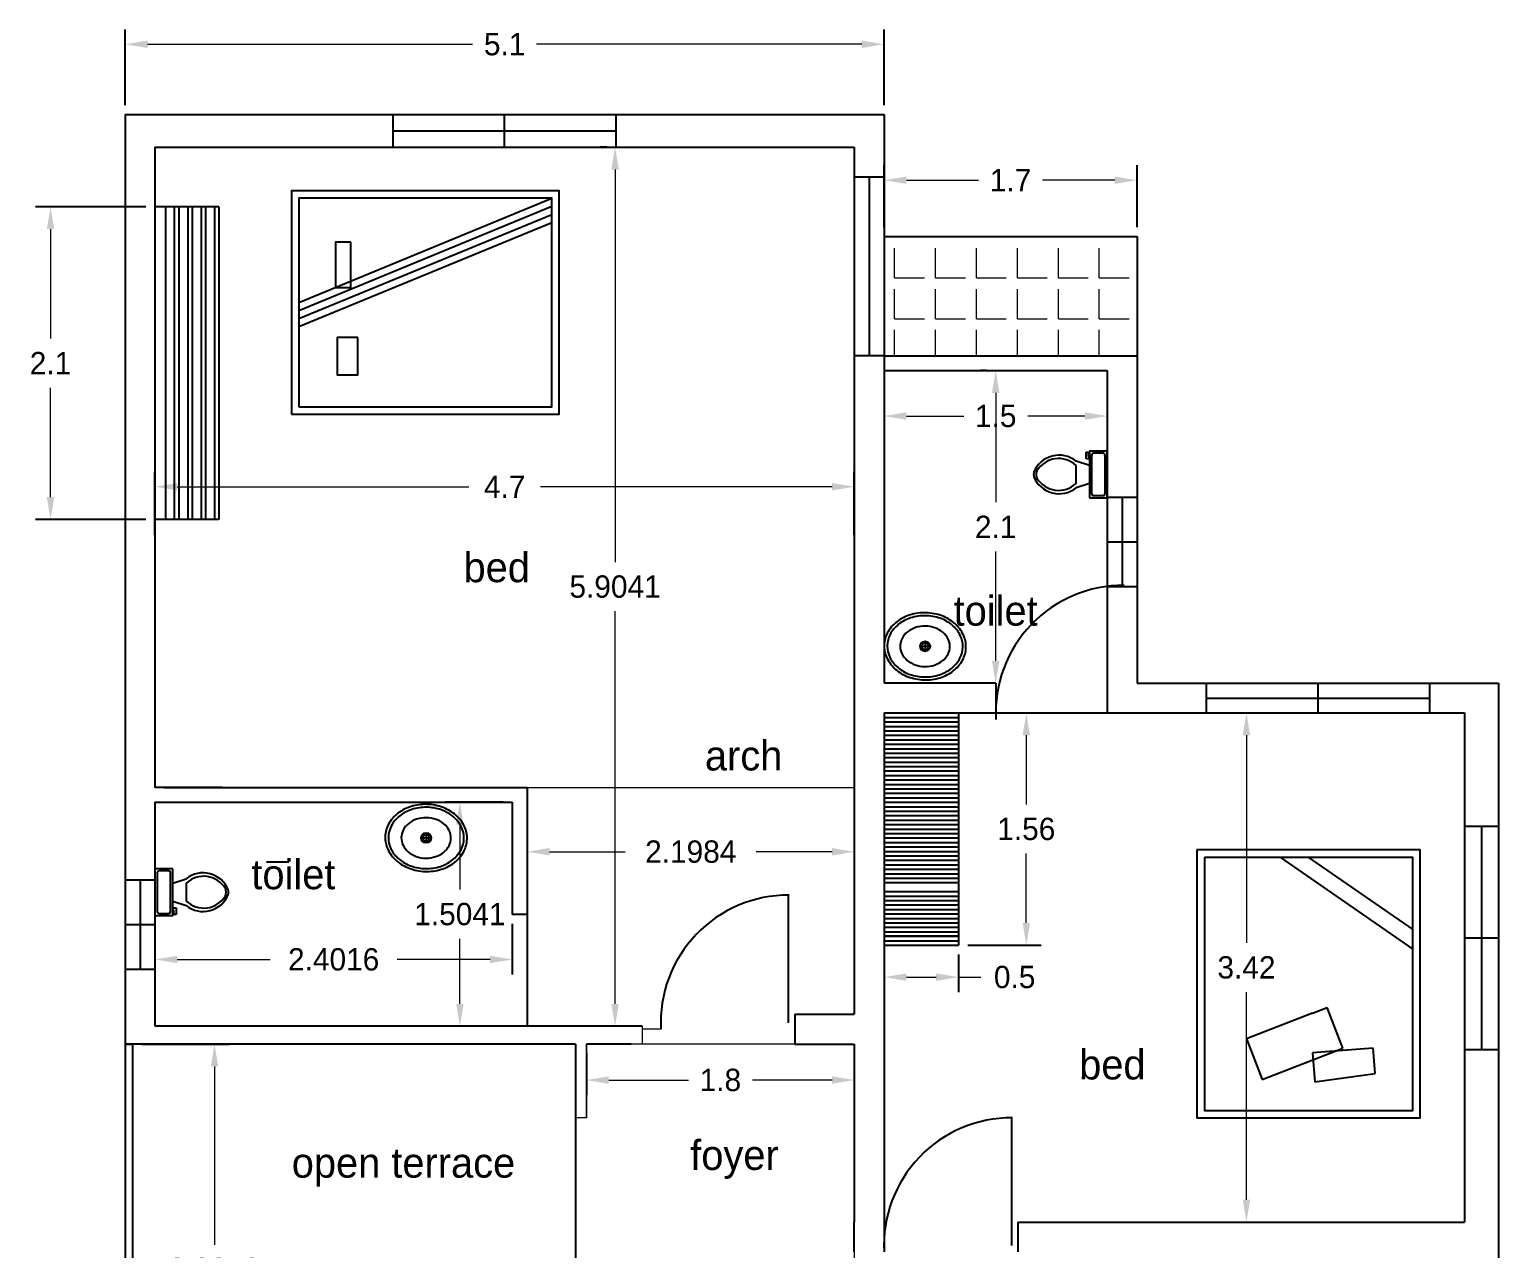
# Model space of a CAD drawing. Header units: inches. Extents: x -100 to 1476, y -184 to 112.
# Drawn here: x 32.69 to 42.56, y 36.38 to 44.57 of the extents above; entities that cross this region are included whole.
import ezdxf

# ---------------------------------------------------------------- set-up
doc = ezdxf.new("R2010")
doc.units = ezdxf.units.IN
doc.header["$MEASUREMENT"] = 0
doc.header["$PDMODE"] = 66
doc.dimstyles.get("Standard").update_dxf_attribs({"dimtxt": 0.15, "dimasz": 0.15, "dimexe": 0.1, "dimexo": 0.0625, "dimgap": 0.09, "dimtad": 0, "dimtih": 1, "dimtoh": 1, "dimdec": 4, "dimdsep": 46, "dimtxsty": 'Standard', "dimcen": 0.09, "dimadec": 0, "dimazin": 0, "dimtfac": 1, "dimtdec": 4, "dimtofl": 0, "dimtmove": 0, "dimatfit": 3, "dimfxl": 0, "dimtolj": 1, "dimtzin": 0, "dimlwd": 15, "dimarcsym": 0})

# ---------------------------------------------------------------- blocks, each defined once
blk = doc.blocks.new('*D16')
at = {"color": 0, "lineweight": -2, "transparency": 16777216}
for p, q in [((40.4416, 39.9774), (40.9644, 39.9774)), ((40.4416, 36.5574), (40.9644, 36.5574))]:
    blk.add_line(p, q, dxfattribs=at)
at = {"color": 0, "lineweight": 15, "transparency": 16777216}
for p, q in [((40.8644, 39.8274), (40.8644, 38.4324)), ((40.8644, 36.7074), (40.8644, 38.1024))]:
    blk.add_line(p, q, dxfattribs=at)
at = {"color": 0, "transparency": 16777216}
for points in [[(40.8394, 39.8274), (40.8894, 39.8274), (40.8644, 39.9774)], [(40.8394, 36.7074), (40.8894, 36.7074), (40.8644, 36.5574)]]:
    blk.add_solid(points, dxfattribs=at)
at = {"layer": 'Defpoints', "color": 0, "transparency": 16777216}
for p in [(40.3791, 39.9774), (40.3791, 36.5574), (40.8644, 36.5574)]:
    blk.add_point(p, dxfattribs=at)
at = {"color": 0, "transparency": 16777216, "insert": (40.8644, 38.2674), "char_height": 0.15, "attachment_point": 5}
blk.add_mtext('\\A1;3.42', dxfattribs=at)
blk = doc.blocks.new('*D18')
at = {"color": 0, "lineweight": -2, "transparency": 16777216}
for p, q in [((38.4291, 38.3549), (38.4291, 38.1026)), ((38.9291, 38.3549), (38.9291, 38.1026))]:
    blk.add_line(p, q, dxfattribs=at)
at = {"color": 0, "lineweight": 15, "transparency": 16777216}
for p, q in [((38.5791, 38.2026), (38.7791, 38.2026)), ((38.9291, 38.2026), (39.0791, 38.2026))]:
    blk.add_line(p, q, dxfattribs=at)
at = {"color": 0, "transparency": 16777216}
for points in [[(38.5791, 38.2276), (38.5791, 38.1776), (38.4291, 38.2026)], [(38.7791, 38.2276), (38.7791, 38.1776), (38.9291, 38.2026)]]:
    blk.add_solid(points, dxfattribs=at)
at = {"layer": 'Defpoints', "color": 0, "transparency": 16777216}
for p in [(38.4291, 38.4174), (38.9291, 38.4174), (38.9291, 38.2026)]:
    blk.add_point(p, dxfattribs=at)
at = {"color": 0, "transparency": 16777216, "insert": (39.3066, 38.2026), "char_height": 0.15, "attachment_point": 5}
blk.add_mtext('\\A1;0.5', dxfattribs=at)
blk = doc.blocks.new('*D19')
at = {"color": 0, "lineweight": -2, "transparency": 16777216}
for p, q in [((38.9916, 39.9774), (39.4847, 39.9774)), ((38.9916, 38.4174), (39.4847, 38.4174))]:
    blk.add_line(p, q, dxfattribs=at)
at = {"color": 0, "lineweight": 15, "transparency": 16777216}
for p, q in [((39.3847, 39.8274), (39.3847, 39.3624)), ((39.3847, 38.5674), (39.3847, 39.0324))]:
    blk.add_line(p, q, dxfattribs=at)
at = {"color": 0, "transparency": 16777216}
for points in [[(39.3597, 39.8274), (39.4097, 39.8274), (39.3847, 39.9774)], [(39.3597, 38.5674), (39.4097, 38.5674), (39.3847, 38.4174)]]:
    blk.add_solid(points, dxfattribs=at)
at = {"layer": 'Defpoints', "color": 0, "transparency": 16777216}
for p in [(38.9291, 39.9774), (38.9291, 38.4174), (39.3847, 38.4174)]:
    blk.add_point(p, dxfattribs=at)
at = {"color": 0, "transparency": 16777216, "insert": (39.3847, 39.1974), "char_height": 0.15, "attachment_point": 5}
blk.add_mtext('\\A1;1.56', dxfattribs=at)
blk = doc.blocks.new('*D20')
at = {"color": 0, "lineweight": -2, "transparency": 16777216}
for p, q in [((33.3291, 44.0609), (33.3291, 44.5693)), ((38.4291, 44.0609), (38.4291, 44.5693))]:
    blk.add_line(p, q, dxfattribs=at)
at = {"color": 0, "lineweight": 15, "transparency": 16777216}
for p, q in [((33.4791, 44.4693), (35.6641, 44.4693)), ((38.2791, 44.4693), (36.0941, 44.4693))]:
    blk.add_line(p, q, dxfattribs=at)
at = {"color": 0, "transparency": 16777216}
for points in [[(33.4791, 44.4943), (33.4791, 44.4443), (33.3291, 44.4693)], [(38.2791, 44.4943), (38.2791, 44.4443), (38.4291, 44.4693)]]:
    blk.add_solid(points, dxfattribs=at)
at = {"layer": 'Defpoints', "color": 0, "transparency": 16777216}
for p in [(38.4291, 44.4693), (33.3291, 43.9984), (38.4291, 43.9984)]:
    blk.add_point(p, dxfattribs=at)
at = {"color": 0, "transparency": 16777216, "insert": (35.8791, 44.4693), "char_height": 0.15, "attachment_point": 5}
blk.add_mtext('\\A1;5.1', dxfattribs=at)
blk = doc.blocks.new('*D21')
at = {"color": 0, "lineweight": -2, "transparency": 16777216}
for p, q in [((38.4291, 43.2399), (38.4291, 43.6562)), ((40.1291, 43.2399), (40.1291, 43.6562))]:
    blk.add_line(p, q, dxfattribs=at)
at = {"color": 0, "lineweight": 15, "transparency": 16777216}
for p, q in [((38.5791, 43.5562), (39.0641, 43.5562)), ((39.9791, 43.5562), (39.4941, 43.5562))]:
    blk.add_line(p, q, dxfattribs=at)
at = {"color": 0, "transparency": 16777216}
for points in [[(38.5791, 43.5812), (38.5791, 43.5312), (38.4291, 43.5562)], [(39.9791, 43.5812), (39.9791, 43.5312), (40.1291, 43.5562)]]:
    blk.add_solid(points, dxfattribs=at)
at = {"layer": 'Defpoints', "color": 0, "transparency": 16777216}
for p in [(40.1291, 43.5562), (38.4291, 43.1774), (40.1291, 43.1774)]:
    blk.add_point(p, dxfattribs=at)
at = {"color": 0, "transparency": 16777216, "insert": (39.2791, 43.5562), "char_height": 0.15, "attachment_point": 5}
blk.add_mtext('\\A1;1.7', dxfattribs=at)
blk = doc.blocks.new('Toilet - top')
for p, q in [((9.5, -6), (9.5, -2)), ((-10, -8.5), (-8, -8.5)), ((-10, -9.5), (-10, -8.5)), ((-7, -9.5), (-10, -9.5)), ((-8, -8.5), (-8, -8)), ((-7, -8), (-7, -9.5)), ((-4, -8), (-6, -14)), ((4, -8), (6, -14)), ((4, -14), (-4, -14))]:
    blk.add_line(p, q)
blk.add_lwpolyline([(10.5, -8), (10.5, 0), (-10.5, 0), (-10.5, -8)], close=True)
for points in [[(-9.5, -2), (-9.5, -6)], [(8.5, -1), (-8.5, -1)], [(-8.5, -7), (8.5, -7)]]:
    blk.add_lwpolyline(points)
for centre, radius, start, end in [((-8.62, -1.88), 0.884, 81.8699, 188.1301), ((-8.62, -6.12), 0.884, 171.8699, 278.1301), ((8.62, -1.88), 0.884, 351.8699, 98.1301), ((8.62, -6.12), 0.884, 261.8699, 8.1301), ((3.52, -21.58), 12.17, 141.46911, 247.97143), ((4.2, -21.82), 11.33, 136.36773, 238.94682), ((-3.52, -21.58), 12.17, 292.02843, 38.53071), ((-4.2, -21.82), 11.33, 301.05301, 43.63209), ((0, -27.88), 4, 245.73182, 294.26817), ((0, -29), 4, 254.86053, 285.13947)]:
    blk.add_arc(centre, radius, start, end)
blk = doc.blocks.new('Sink - Oval top')
for p, q in [((-1, 0), (1, 0)), ((0, 1), (0, -1))]:
    blk.add_line(p, q)
at = {"linetype": 'Continuous'}
for points in [[(-12.23, 0.39, 0.117634), (-11.46, -3.36, 0.104469), (-8.88, -6.8, 0.090016), (-5.08, -9.07, 0.08192), (-0.32, -10.02, 0.08192), (4.49, -9.38, 0.090016), (8.42, -7.36, 0.104469), (11.22, -4.09, 0.117634), (12.23, -0.39, 0.117634), (11.46, 3.36, 0.104469), (8.88, 6.8, 0.090016), (5.08, 9.07, 0.08192), (0.32, 10.02, 0.08192), (-4.49, 9.38, 0.090016), (-8.42, 7.36, 0.104469), (-11.22, 4.09, 0.117634)], [(-11.29, 0.16, 0.118622), (-10.52, -3.25, 0.104678), (-8.07, -6.36, 0.089562), (-4.54, -8.37, 0.081185), (-0.13, -9.15, 0.081185), (4.3, -8.49, 0.089562), (7.89, -6.58, 0.104678), (10.42, -3.55, 0.118622), (11.29, -0.16, 0.118622), (10.52, 3.25, 0.104678), (8.07, 6.36, 0.089562), (4.54, 8.37, 0.081185), (0.13, 9.15, 0.081185), (-4.3, 8.49, 0.089562), (-7.89, 6.58, 0.104678), (-10.42, 3.55, 0.118622)], [(-7.42, 0.08, 0.118283), (-6.91, -2.17, 0.104607), (-5.29, -4.21, 0.089718), (-2.97, -5.53, 0.081436), (-0.07, -6.04, 0.081436), (2.84, -5.59, 0.089718), (5.2, -4.33, 0.104607), (6.86, -2.32, 0.118283), (7.42, -0.08, 0.118283), (6.91, 2.17, 0.104607), (5.29, 4.21, 0.089718), (2.97, 5.53, 0.081436), (0.07, 6.04, 0.081436), (-2.84, 5.59, 0.089718), (-5.2, 4.33, 0.104607), (-6.86, 2.32, 0.118283)]]:
    blk.add_lwpolyline(points, format="xyb", close=True, dxfattribs=at)
for radius in [1.5, 1]:
    blk.add_circle((0, 0), radius)
blk = doc.blocks.new('*D32')
at = {"color": 0, "lineweight": -2, "transparency": 16777216}
for p, q in [((39.1166, 42.2774), (39.0791, 42.2774)), ((39.1166, 40.1774), (39.0791, 40.1774))]:
    blk.add_line(p, q, dxfattribs=at)
at = {"color": 0, "lineweight": 15, "transparency": 16777216}
for p, q in [((39.1791, 42.1274), (39.1791, 41.3924)), ((39.1791, 40.3274), (39.1791, 41.0624))]:
    blk.add_line(p, q, dxfattribs=at)
at = {"color": 0, "lineweight": 18, "transparency": 16777216}
for points in [[(39.1541, 42.1274), (39.2041, 42.1274), (39.1791, 42.2774)], [(39.1541, 40.3274), (39.2041, 40.3274), (39.1791, 40.1774)]]:
    blk.add_solid(points, dxfattribs=at)
at = {"layer": 'Defpoints', "color": 0, "lineweight": 18, "transparency": 16777216}
for p in [(39.1791, 42.2774), (39.1791, 42.2774), (39.1791, 40.1774)]:
    blk.add_point(p, dxfattribs=at)
at = {"color": 0, "transparency": 16777216, "insert": (39.1791, 41.2274), "char_height": 0.15, "attachment_point": 5}
blk.add_mtext('\\A1;2.1', dxfattribs=at)
blk = doc.blocks.new('*D33')
at = {"color": 0, "lineweight": -2, "transparency": 16777216}
for p, q in [((38.4291, 42.2149), (38.4291, 41.8719)), ((39.9291, 42.2149), (39.9291, 41.8719))]:
    blk.add_line(p, q, dxfattribs=at)
at = {"color": 0, "lineweight": 15, "transparency": 16777216}
for p, q in [((38.5791, 41.9719), (38.9641, 41.9719)), ((39.7791, 41.9719), (39.3941, 41.9719))]:
    blk.add_line(p, q, dxfattribs=at)
at = {"color": 0, "lineweight": 18, "transparency": 16777216}
for points in [[(38.5791, 41.9969), (38.5791, 41.9469), (38.4291, 41.9719)], [(39.7791, 41.9969), (39.7791, 41.9469), (39.9291, 41.9719)]]:
    blk.add_solid(points, dxfattribs=at)
at = {"layer": 'Defpoints', "color": 0, "lineweight": 18, "transparency": 16777216}
for p in [(38.4291, 42.2774), (39.9291, 42.2774), (38.4291, 41.9719)]:
    blk.add_point(p, dxfattribs=at)
at = {"color": 0, "transparency": 16777216, "insert": (39.1791, 41.9719), "char_height": 0.15, "attachment_point": 5}
blk.add_mtext('\\A1;1.5', dxfattribs=at)
blk = doc.blocks.new('*D34')
at = {"color": 0, "lineweight": -2, "transparency": 16777216}
for p, q in [((33.4666, 43.3774), (32.7271, 43.3774)), ((33.4666, 41.2774), (32.7271, 41.2774))]:
    blk.add_line(p, q, dxfattribs=at)
at = {"color": 0, "lineweight": 15, "transparency": 16777216}
for p, q in [((32.8271, 43.2274), (32.8271, 42.4924)), ((32.8271, 41.4274), (32.8271, 42.1624))]:
    blk.add_line(p, q, dxfattribs=at)
at = {"color": 0, "transparency": 16777216}
for points in [[(32.8021, 43.2274), (32.8521, 43.2274), (32.8271, 43.3774)], [(32.8021, 41.4274), (32.8521, 41.4274), (32.8271, 41.2774)]]:
    blk.add_solid(points, dxfattribs=at)
at = {"layer": 'Defpoints', "color": 0, "transparency": 16777216}
for p in [(33.5291, 43.3774), (32.8271, 41.2774), (33.5291, 41.2774)]:
    blk.add_point(p, dxfattribs=at)
at = {"color": 0, "transparency": 16777216, "insert": (32.8271, 42.3274), "char_height": 0.15, "attachment_point": 5}
blk.add_mtext('\\A1;2.1', dxfattribs=at)
blk = doc.blocks.new('*D237')
at = {"color": 0, "linetype": 'ByBlock', "lineweight": -2, "ltscale": 0.0008, "transparency": 16777216}
for p, q in [((33.5291, 41.1732), (33.5291, 41.5972)), ((38.2291, 41.1732), (38.2291, 41.5972))]:
    blk.add_line(p, q, dxfattribs=at)
at = {"color": 0, "linetype": 'ByBlock', "lineweight": 15, "ltscale": 0.0008, "transparency": 16777216}
for p, q in [((33.6791, 41.4972), (35.6391, 41.4972)), ((38.0791, 41.4972), (36.1191, 41.4972))]:
    blk.add_line(p, q, dxfattribs=at)
at = {"color": 0, "linetype": 'ByBlock', "ltscale": 0.0008, "transparency": 16777216}
for points in [[(33.6791, 41.5222), (33.6791, 41.4722), (33.5291, 41.4972)], [(38.0791, 41.5222), (38.0791, 41.4722), (38.2291, 41.4972)]]:
    blk.add_solid(points, dxfattribs=at)
at = {"layer": 'Defpoints', "color": 0, "linetype": 'ByBlock', "ltscale": 0.0008, "transparency": 16777216}
for p in [(38.2291, 41.4972), (33.5291, 41.1107), (38.2291, 41.1107)]:
    blk.add_point(p, dxfattribs=at)
at = {"color": 0, "linetype": 'ByBlock', "ltscale": 0.0008, "transparency": 16777216, "insert": (35.8791, 41.4972), "char_height": 0.15, "attachment_point": 5}
blk.add_mtext('\\A1;4.7', dxfattribs=at)
blk = doc.blocks.new('*D238')
at = {"color": 0, "linetype": 'ByBlock', "lineweight": -2, "ltscale": 0.0008, "transparency": 16777216}
for p, q in [((35.8682, 39.3774), (35.4784, 39.3774)), ((35.8682, 37.8733), (35.4784, 37.8733))]:
    blk.add_line(p, q, dxfattribs=at)
at = {"color": 0, "linetype": 'ByBlock', "lineweight": 15, "ltscale": 0.0008, "transparency": 16777216}
for p, q in [((35.5784, 39.2274), (35.5784, 38.7904)), ((35.5784, 38.0233), (35.5784, 38.4604))]:
    blk.add_line(p, q, dxfattribs=at)
at = {"color": 0, "linetype": 'ByBlock', "lineweight": 18, "ltscale": 0.0008, "transparency": 16777216}
for points in [[(35.5534, 39.2274), (35.6034, 39.2274), (35.5784, 39.3774)], [(35.5534, 38.0233), (35.6034, 38.0233), (35.5784, 37.8733)]]:
    blk.add_solid(points, dxfattribs=at)
at = {"layer": 'Defpoints', "color": 0, "linetype": 'ByBlock', "lineweight": 18, "ltscale": 0.0008, "transparency": 16777216}
for p in [(35.9307, 39.3774), (35.5784, 37.8733), (35.9307, 37.8733)]:
    blk.add_point(p, dxfattribs=at)
at = {"color": 0, "linetype": 'ByBlock', "ltscale": 0.0008, "transparency": 16777216, "insert": (35.5784, 38.6254), "char_height": 0.15, "attachment_point": 5}
blk.add_mtext('\\A1;1.5041', dxfattribs=at)
blk = doc.blocks.new('*D239')
at = {"color": 0, "linetype": 'ByBlock', "lineweight": -2, "ltscale": 0.0008, "transparency": 16777216}
for p, q in [((33.4416, 37.7533), (34.0291, 37.7533)), ((33.4416, 34.7274), (34.0291, 34.7274))]:
    blk.add_line(p, q, dxfattribs=at)
at = {"color": 0, "linetype": 'ByBlock', "lineweight": 15, "ltscale": 0.0008, "transparency": 16777216}
for p, q in [((33.9291, 37.6033), (33.9291, 36.4054)), ((33.9291, 34.8774), (33.9291, 36.0754))]:
    blk.add_line(p, q, dxfattribs=at)
at = {"color": 0, "linetype": 'ByBlock', "lineweight": 18, "ltscale": 0.0008, "transparency": 16777216}
for points in [[(33.9041, 37.6033), (33.9541, 37.6033), (33.9291, 37.7533)], [(33.9041, 34.8774), (33.9541, 34.8774), (33.9291, 34.7274)]]:
    blk.add_solid(points, dxfattribs=at)
at = {"layer": 'Defpoints', "color": 0, "linetype": 'ByBlock', "lineweight": 18, "ltscale": 0.0008, "transparency": 16777216}
for p in [(33.3791, 37.7533), (33.3791, 34.7274), (33.9291, 34.7274)]:
    blk.add_point(p, dxfattribs=at)
at = {"color": 0, "linetype": 'ByBlock', "lineweight": 18, "ltscale": 0.0008, "transparency": 16777216, "insert": (33.9291, 36.2404), "char_height": 0.15, "attachment_point": 5}
blk.add_mtext('\\A1;3.0259', dxfattribs=at)
blk = doc.blocks.new('*D240')
at = {"color": 0, "linetype": 'ByBlock', "lineweight": -2, "ltscale": 0.0008, "transparency": 16777216}
for p, q in [((36.0307, 39.4149), (36.0307, 38.9449)), ((38.2291, 39.3149), (38.2291, 38.9449))]:
    blk.add_line(p, q, dxfattribs=at)
at = {"color": 0, "linetype": 'ByBlock', "lineweight": 15, "ltscale": 0.0008, "transparency": 16777216}
for p, q in [((36.1807, 39.0449), (36.6899, 39.0449)), ((38.0791, 39.0449), (37.5699, 39.0449))]:
    blk.add_line(p, q, dxfattribs=at)
at = {"color": 0, "linetype": 'ByBlock', "lineweight": 18, "ltscale": 0.0008, "transparency": 16777216}
for points in [[(36.1807, 39.0699), (36.1807, 39.0199), (36.0307, 39.0449)], [(38.0791, 39.0699), (38.0791, 39.0199), (38.2291, 39.0449)]]:
    blk.add_solid(points, dxfattribs=at)
at = {"layer": 'Defpoints', "color": 0, "linetype": 'ByBlock', "lineweight": 18, "ltscale": 0.0008, "transparency": 16777216}
for p in [(36.0307, 39.4774), (38.2291, 39.3774), (38.2291, 39.0449)]:
    blk.add_point(p, dxfattribs=at)
at = {"color": 0, "linetype": 'ByBlock', "lineweight": 18, "ltscale": 0.0008, "transparency": 16777216, "insert": (37.1299, 39.0449), "char_height": 0.15, "attachment_point": 5}
blk.add_mtext('\\A1;2.1984', dxfattribs=at)
blk = doc.blocks.new('*D241')
at = {"color": 0, "linetype": 'ByBlock', "lineweight": -2, "ltscale": 0.0008, "transparency": 16777216}
for p, q in [((33.5291, 38.5533), (33.5291, 38.2212)), ((35.9307, 38.5608), (35.9307, 38.2212))]:
    blk.add_line(p, q, dxfattribs=at)
at = {"color": 0, "linetype": 'ByBlock', "lineweight": 15, "ltscale": 0.0008, "transparency": 16777216}
for p, q in [((33.6791, 38.3212), (34.3024, 38.3212)), ((35.7807, 38.3212), (35.1574, 38.3212))]:
    blk.add_line(p, q, dxfattribs=at)
at = {"color": 0, "linetype": 'ByBlock', "lineweight": 18, "ltscale": 0.0008, "transparency": 16777216}
for points in [[(33.6791, 38.3462), (33.6791, 38.2962), (33.5291, 38.3212)], [(35.7807, 38.3462), (35.7807, 38.2962), (35.9307, 38.3212)]]:
    blk.add_solid(points, dxfattribs=at)
at = {"layer": 'Defpoints', "color": 0, "linetype": 'ByBlock', "lineweight": 18, "ltscale": 0.0008, "transparency": 16777216}
for p in [(33.5291, 38.6158), (35.9307, 38.6233), (33.5291, 38.3212)]:
    blk.add_point(p, dxfattribs=at)
at = {"color": 0, "linetype": 'ByBlock', "lineweight": 18, "ltscale": 0.0008, "transparency": 16777216, "insert": (34.7299, 38.3212), "char_height": 0.15, "attachment_point": 5}
blk.add_mtext('\\A1;2.4016', dxfattribs=at)
blk = doc.blocks.new('*D440')
at = {"color": 0, "linetype": 'ByBlock', "lineweight": -2, "ltscale": 3, "transparency": 16777216}
for p, q in [((36.5666, 43.7774), (36.5212, 43.7774)), ((36.5666, 37.8733), (36.5212, 37.8733))]:
    blk.add_line(p, q, dxfattribs=at)
at = {"color": 0, "linetype": 'ByBlock', "lineweight": 15, "ltscale": 3, "transparency": 16777216}
for p, q in [((36.6212, 43.6274), (36.6212, 40.9904)), ((36.6212, 38.0233), (36.6212, 40.6604))]:
    blk.add_line(p, q, dxfattribs=at)
at = {"color": 0, "linetype": 'ByBlock', "lineweight": 18, "ltscale": 3, "transparency": 16777216}
for points in [[(36.6462, 43.6274), (36.5962, 43.6274), (36.6212, 43.7774)], [(36.5962, 38.0233), (36.6462, 38.0233), (36.6212, 37.8733)]]:
    blk.add_solid(points, dxfattribs=at)
at = {"layer": 'Defpoints', "color": 0, "linetype": 'ByBlock', "lineweight": 18, "transparency": 16777216}
for p in [(36.6291, 43.7774), (36.6212, 37.8733), (36.6291, 37.8733)]:
    blk.add_point(p, dxfattribs=at)
at = {"color": 0, "linetype": 'ByBlock', "lineweight": 18, "ltscale": 3, "transparency": 16777216, "insert": (36.6212, 40.8254), "char_height": 0.15, "attachment_point": 5}
blk.add_mtext('\\A1;5.9041', dxfattribs=at)
blk = doc.blocks.new('*D441')
at = {"color": 0, "linetype": 'ByBlock', "lineweight": -2, "ltscale": 3, "transparency": 16777216}
for p, q in [((36.4291, 37.6908), (36.4291, 37.4111)), ((38.2291, 37.6908), (38.2291, 37.4111))]:
    blk.add_line(p, q, dxfattribs=at)
at = {"color": 0, "linetype": 'ByBlock', "lineweight": 15, "ltscale": 3, "transparency": 16777216}
for p, q in [((36.5791, 37.5111), (37.1141, 37.5111)), ((38.0791, 37.5111), (37.5441, 37.5111))]:
    blk.add_line(p, q, dxfattribs=at)
at = {"color": 0, "linetype": 'ByBlock', "lineweight": 18, "ltscale": 3, "transparency": 16777216}
for points in [[(36.5791, 37.5361), (36.5791, 37.4861), (36.4291, 37.5111)], [(38.0791, 37.4861), (38.0791, 37.5361), (38.2291, 37.5111)]]:
    blk.add_solid(points, dxfattribs=at)
at = {"layer": 'Defpoints', "color": 0, "linetype": 'ByBlock', "lineweight": 18, "transparency": 16777216}
for p in [(36.4291, 37.7533), (38.2291, 37.7533), (38.2291, 37.5111)]:
    blk.add_point(p, dxfattribs=at)
at = {"color": 0, "linetype": 'ByBlock', "lineweight": 18, "ltscale": 3, "transparency": 16777216, "insert": (37.3291, 37.5111), "char_height": 0.15, "attachment_point": 5}
blk.add_mtext('\\A1;1.8', dxfattribs=at)

msp = doc.modelspace()

# ---------------------------------------------------------------- hatches: boundary and pattern name
at = {"linetype": 'ByBlock', "lineweight": 18, "ltscale": 0.0008}
h = msp.add_hatch(dxfattribs=at)
h.set_pattern_fill('ANGLE', color=3)
h.set_pattern_definition([(0, (0, 0), (0, 0.275), [0.2, -0.075]), (90, (0, 0), (-0.275, 2e-17), [0.2, -0.075])])
h.paths.add_polyline_path([(40.12907, 43.17742), (38.42907, 43.17742), (38.42907, 42.37742), (40.12907, 42.37742)])

# ---------------------------------------------------------------- linework, layer by layer
for p, q in [((33.32907, 43.99842), (38.42907, 43.99842)), ((33.32907, 43.99842), (33.32907, 29.15742)), ((35.12907, 43.77742), (35.12907, 43.99842)), ((35.87907, 43.77742), (35.87907, 43.99842)), ((36.62907, 43.77742), (36.62907, 43.99842)), ((38.42907, 43.99842), (38.42907, 42.07742)), ((35.12907, 43.88792), (36.62907, 43.88792)), ((33.52907, 43.77742), (38.22907, 43.77742)), ((33.52907, 43.77742), (33.52907, 39.47742)), ((37.72907, 43.77742), (38.22907, 43.77742)), ((38.22907, 43.77742), (38.22907, 37.95334)), ((38.42907, 43.77742), (38.42907, 42.07742)), ((38.42907, 43.57742), (38.22907, 43.57742)), ((38.32907, 43.57742), (38.32907, 42.37742)), ((33.95907, 43.37742), (33.52907, 43.37742)), ((33.59907, 43.37742), (33.59907, 41.27742)), ((33.65907, 43.37742), (33.65907, 41.27742)), ((33.68907, 43.37742), (33.68907, 41.27742)), ((33.74907, 43.37742), (33.74907, 41.27742)), ((33.74907, 43.37742), (33.74907, 41.27742)), ((33.77907, 43.37742), (33.77907, 41.27742)), ((33.83907, 43.37742), (33.83907, 41.27742)), ((33.86907, 43.37742), (33.86907, 41.27742)), ((33.92907, 43.37742), (33.92907, 41.27742)), ((33.95907, 43.37742), (33.95907, 41.27742)), ((34.49642, 42.73478), (36.19642, 43.43478)), ((34.49642, 42.68071), (36.19642, 43.38071)), ((34.49642, 42.62664), (36.19642, 43.32664)), ((34.49642, 42.57256), (36.19642, 43.27256)), ((38.42907, 43.17742), (40.12907, 43.17742)), ((40.12907, 43.17742), (40.12907, 40.17742)), ((38.42907, 42.37742), (38.22907, 42.37742)), ((38.42907, 42.37742), (40.12907, 42.37742)), ((38.42907, 42.27742), (38.42907, 40.17742)), ((38.42907, 42.27742), (39.92907, 42.27742)), ((39.92907, 42.27742), (39.92907, 40.17742)), ((38.42907, 41.97742), (38.42907, 40.17742)), ((40.12907, 41.42485), (39.92907, 41.42485)), ((40.02907, 41.42485), (40.02907, 40.82485)), ((33.95907, 41.27742), (33.52907, 41.27742)), ((40.12907, 41.12485), (39.92907, 41.12485)), ((40.12907, 40.82485), (39.92907, 40.82485)), ((38.42907, 40.17742), (38.42907, 40.17742)), ((39.17907, 40.17742), (38.42907, 40.17742)), ((39.17907, 40.17742), (39.17907, 39.97742)), ((39.92907, 40.17742), (39.92907, 39.97742)), ((40.12907, 40.17742), (42.55907, 40.17742)), ((40.59407, 40.17742), (40.59407, 39.97742)), ((41.34407, 40.17742), (41.34407, 39.97742)), ((42.09407, 40.17742), (42.09407, 39.97742)), ((42.55907, 40.17742), (42.55907, 28.13742)), ((40.59407, 40.07742), (42.09407, 40.07742)), ((38.42907, 39.97742), (38.42907, 36.55742)), ((38.42907, 39.97742), (42.32907, 39.97742)), ((38.42907, 39.97742), (38.92907, 39.97742)), ((38.42907, 39.94742), (38.92907, 39.94742)), ((38.42907, 39.91742), (38.92907, 39.91742)), ((38.92907, 39.97742), (38.92907, 38.77742)), ((42.32907, 39.97742), (42.32907, 36.55742)), ((38.42907, 39.88742), (38.92907, 39.88742)), ((38.42907, 39.85742), (38.92907, 39.85742)), ((38.42907, 39.85742), (38.92907, 39.85742)), ((38.42907, 39.82742), (38.92907, 39.82742)), ((38.42907, 39.79742), (38.92907, 39.79742)), ((38.42907, 39.76742), (38.92907, 39.76742)), ((38.42907, 39.76742), (38.92907, 39.76742)), ((38.42907, 39.73742), (38.92907, 39.73742)), ((38.42907, 39.70742), (38.92907, 39.70742)), ((38.42907, 39.67742), (38.92907, 39.67742)), ((38.42907, 39.67742), (38.92907, 39.67742)), ((38.42907, 39.64742), (38.92907, 39.64742)), ((38.42907, 39.61742), (38.92907, 39.61742)), ((38.42907, 39.58742), (38.92907, 39.58742)), ((38.42907, 39.58742), (38.92907, 39.58742)), ((38.42907, 39.55742), (38.92907, 39.55742)), ((38.42907, 39.52742), (38.92907, 39.52742)), ((38.42907, 39.49742), (38.92907, 39.49742)), ((38.42907, 39.49742), (38.92907, 39.49742)), ((33.97975, 39.47742), (33.52907, 39.47742)), ((33.58907, 39.47742), (36.0307, 39.47742)), ((33.97975, 39.47742), (33.97975, 39.47742)), ((36.0307, 39.47742), (36.0307, 37.87334)), ((38.42907, 39.46742), (38.92907, 39.46742)), ((38.42907, 39.43742), (38.92907, 39.43742)), ((38.42907, 39.40742), (38.92907, 39.40742)), ((33.52907, 39.37742), (35.9307, 39.37742)), ((33.52907, 39.37742), (33.52907, 37.87334)), ((33.97975, 39.37742), (33.97975, 39.37742)), ((35.9307, 39.37742), (35.9307, 38.62334)), ((38.42907, 39.37742), (38.92907, 39.37742)), ((38.42907, 39.34742), (38.92907, 39.34742)), ((38.42907, 39.31742), (38.92907, 39.31742)), ((38.42907, 39.28742), (38.92907, 39.28742)), ((38.42907, 39.28742), (38.92907, 39.28742)), ((38.42907, 39.25742), (38.92907, 39.25742)), ((38.42907, 39.22742), (38.92907, 39.22742)), ((42.32907, 39.21673), (42.55907, 39.21673)), ((42.44407, 39.21673), (42.44407, 37.71673)), ((38.42907, 39.19742), (38.92907, 39.19742)), ((38.42907, 39.19742), (38.92907, 39.19742)), ((38.42907, 39.16742), (38.92907, 39.16742)), ((38.42907, 39.13742), (38.92907, 39.13742)), ((38.42907, 39.10742), (38.92907, 39.10742)), ((38.42907, 39.10742), (38.92907, 39.10742)), ((38.42907, 39.07742), (38.92907, 39.07742)), ((38.42907, 39.04742), (38.92907, 39.04742)), ((38.42907, 39.01742), (38.92907, 39.01742)), ((38.42907, 39.01742), (38.92907, 39.01742)), ((41.09265, 39.00721), (41.98192, 38.3903)), ((41.28192, 39.00721), (41.98192, 38.52258)), ((34.27907, 38.97742), (34.42907, 38.97742)), ((38.42907, 38.98742), (38.92907, 38.98742)), ((38.42907, 38.95742), (38.92907, 38.95742)), ((38.42907, 38.92742), (38.92907, 38.92742)), ((38.42907, 38.92742), (38.92907, 38.92742)), ((33.52907, 38.85334), (33.32907, 38.85334)), ((33.42907, 38.85334), (33.42907, 38.25334)), ((38.42907, 38.89742), (38.92907, 38.89742)), ((38.42907, 38.86742), (38.92907, 38.86742)), ((38.42907, 38.83742), (38.92907, 38.83742)), ((37.78482, 38.75336), (37.78482, 37.89652)), ((38.42907, 38.77742), (38.92907, 38.77742)), ((38.42907, 38.74742), (38.92907, 38.74742)), ((38.42907, 38.71742), (38.92907, 38.71742)), ((38.92907, 38.77742), (38.92907, 38.41742)), ((36.0307, 38.62334), (35.9307, 38.62334)), ((38.42907, 38.68742), (38.92907, 38.68742)), ((38.42907, 38.68742), (38.92907, 38.68742)), ((38.42907, 38.65742), (38.92907, 38.65742)), ((38.42907, 38.62742), (38.92907, 38.62742)), ((33.52907, 38.55334), (33.32907, 38.55334)), ((38.42907, 38.59742), (38.92907, 38.59742)), ((38.42907, 38.59742), (38.92907, 38.59742)), ((38.42907, 38.56742), (38.92907, 38.56742)), ((38.42907, 38.53742), (38.92907, 38.53742)), ((38.42907, 38.50742), (38.92907, 38.50742)), ((38.42907, 38.50742), (38.92907, 38.50742)), ((38.92907, 38.47742), (38.42907, 38.47742)), ((38.42907, 38.47742), (38.92907, 38.47742)), ((38.42907, 38.44742), (38.92907, 38.44742)), ((38.42907, 38.41742), (38.92907, 38.41742)), ((42.32907, 38.46673), (42.55907, 38.46673)), ((33.52907, 38.25334), (33.32907, 38.25334)), ((37.82907, 37.95334), (38.22907, 37.95334)), ((37.82907, 37.95334), (37.82907, 37.75334)), ((37.82907, 37.95334), (37.82907, 37.75334)), ((41.30815, 37.96), (40.86438, 37.78777)), ((41.30815, 37.96), (41.406, 37.99797)), ((41.51194, 37.72501), (41.406, 37.99797)), ((41.406, 37.99797), (41.406, 37.99797)), ((36.3552, 37.75334), (36.3552, 34.57742)), ((37.82907, 37.75334), (38.22907, 37.75334)), ((38.22907, 37.75334), (38.22907, 36.55742)), ((40.86438, 37.78777), (40.97031, 37.51481)), ((40.97031, 37.51481), (41.51194, 37.72501)), ((41.71572, 37.72515), (41.30815, 37.69383)), ((41.72879, 37.55513), (41.71572, 37.72515)), ((41.30815, 37.69383), (41.32315, 37.49867)), ((42.32907, 37.71673), (42.55907, 37.71673)), ((41.32315, 37.49867), (41.72879, 37.55513)), ((39.28482, 37.25744), (39.28482, 36.4006)), ((38.22907, 36.35742), (38.22907, 36.55742)), ((38.42907, 36.55742), (38.42907, 36.35742)), ((39.32907, 36.55742), (42.32907, 36.55742)), ((39.32907, 36.55742), (39.32907, 36.35742))]:
    msp.add_line(p, q)
at = {"color": 3, "linetype": 'ByBlock', "lineweight": 18, "ltscale": 0.0008}
for p, q in [((36.0307, 39.47742), (38.22907, 39.47742)), ((36.92907, 37.85334), (36.80294, 37.85334)), ((36.42907, 37.25742), (36.42907, 37.75334)), ((36.42907, 37.25742), (36.3552, 37.25742))]:
    msp.add_line(p, q, dxfattribs=at)
at = {"color": 3, "linetype": 'ByBlock', "ltscale": 0.0008}
for p, q in [((36.80294, 37.87334), (33.52907, 37.87334)), ((33.32907, 37.75334), (33.37907, 37.75334)), ((36.3552, 37.75334), (33.32907, 37.75334)), ((33.37907, 37.75334), (33.37907, 34.72742)), ((36.72907, 37.75334), (36.42907, 37.75334)), ((37.82907, 37.75334), (38.22907, 37.75334))]:
    msp.add_line(p, q, dxfattribs=at)
at = {"color": 4, "linetype": 'ByBlock', "lineweight": 18, "ltscale": 3}
for p, q in [((36.80294, 37.87334), (36.80294, 37.75334)), ((38.22907, 37.75334), (36.42907, 37.75334)), ((36.42907, 37.75334), (36.42907, 37.25742)), ((38.22907, 37.75334), (38.22907, 36.29334))]:
    msp.add_line(p, q, dxfattribs=at)
for points in [[(34.44642, 41.98478), (36.24642, 41.98478), (36.24642, 43.48478), (34.44642, 43.48478)], [(34.44642, 41.98478), (36.24642, 41.98478), (36.24642, 43.48478), (34.44642, 43.48478)], [(34.49642, 42.03478), (36.19642, 42.03478), (36.19642, 43.43478), (34.49642, 43.43478)], [(34.84632, 43.13956), (34.74321, 43.13956), (34.74321, 42.8364), (34.84632, 42.8364)], [(34.89288, 42.50023), (34.75275, 42.50023), (34.75275, 42.24947), (34.89288, 42.24947)], [(40.53192, 39.05721), (40.53192, 37.25721), (42.03192, 37.25721), (42.03192, 39.05721)], [(40.53192, 39.05721), (40.53192, 37.25721), (42.03192, 37.25721), (42.03192, 39.05721)], [(40.58192, 39.00721), (40.58192, 37.30721), (41.98192, 37.30721), (41.98192, 39.00721)]]:
    msp.add_lwpolyline(points, close=True)
for centre in [(40.03591, 39.97742), (37.78482, 37.89652), (39.28482, 36.4006)]:
    msp.add_arc(centre, 0.85684, 89.583891, 182.888919)

# ---------------------------------------------------------------- block references
for p, xscale, yscale, zscale, rotation in [((39.92907, 41.57953), 0.01499999999999702, 0.01499999999999702, 0.01499999999999702, 270), ((33.52907, 38.77334), 0.01500000000000057, 0.01500000000000057, 0.01500000000000057, 90)]:
    msp.add_blockref('Toilet - top', p, dxfattribs=dict(xscale=xscale, yscale=yscale, zscale=zscale, rotation=rotation))
at = {"xscale": 0.02250000000000085, "yscale": 0.02250000000000085, "zscale": 0.02250000000000085}
for p in [(38.70433, 40.42492), (35.35152, 39.13789)]:
    msp.add_blockref('Sink - Oval top', p, dxfattribs=at)

# ---------------------------------------------------------------- texts
at = {"char_height": 0.2, "width": 3.5819957, "attachment_point": 1}
for s, insert in [('{\\fVani|b0|i0|c0|p34;bed}', (35.60283, 41.05577)), ('{\\fVani|b0|i0|c0|p34;toilet}', (38.89642, 40.7638)), ('{\\fVani|b0|i0|c0|p34;arch}', (37.22514, 39.79099)), ('{\\fVani|b0|i0|c0|p34;toilet}', (34.17686, 38.99314)), ('{\\fVani|b0|i0|c0|p34;bed}', (39.74012, 37.7154)), ('{\\fVani|b0|i0|c0|p34;open terrace}', (34.44837, 37.05557)), ('{\\fVani|b0|i0|c0|p34;foyer}', (37.12634, 37.1075))]:
    msp.add_mtext(s, dxfattribs=dict(at, insert=insert))

# ---------------------------------------------------------------- dimensions: what is measured, and where the dimension line sits
for base, p1, p2, picture, middle in [((38.42907, 44.46928), (33.32907, 43.99842), (38.42907, 43.99842), '*D20', (35.87907, 44.46928)), ((40.12907, 43.55622), (38.42907, 43.17742), (40.12907, 43.17742), '*D21', (39.27907, 43.55622)), ((38.42907, 41.97185), (39.92907, 42.27742), (38.42907, 42.27742), '*D33', (39.17907, 41.97185)), ((38.92907, 38.20262), (38.42907, 38.41742), (38.92907, 38.41742), '*D18', (39.30657, 38.20262))]:
    dim = msp.add_linear_dim(base=base, p1=p1, p2=p2, dimstyle='Standard')
    dim.commit()
    dim.dimension.update_dxf_attribs({"geometry": picture, "text_midpoint": middle})
at = {"color": 4, "linetype": 'ByBlock', "lineweight": 18, "ltscale": 3}
dim = msp.add_linear_dim(base=(36.62125, 37.87334), p1=(36.62907, 43.77742), p2=(36.62907, 37.87334), angle=90, dimstyle='Standard', dxfattribs=at)
dim.commit()
dim.dimension.update_dxf_attribs({"geometry": '*D440', "text_midpoint": (36.62125, 40.82538)})
for base, p1, p2, picture, middle in [((32.82705, 41.27742), (33.52907, 43.37742), (33.52907, 41.27742), '*D34', (32.82705, 42.32742)), ((39.17907, 42.27742), (39.17907, 40.17742), (39.17907, 42.27742), '*D32', (39.17907, 41.22742)), ((39.38465, 38.41742), (38.92907, 39.97742), (38.92907, 38.41742), '*D19', (39.38465, 39.19742)), ((40.86438, 36.55742), (40.37907, 39.97742), (40.37907, 36.55742), '*D16', (40.86438, 38.26742))]:
    dim = msp.add_linear_dim(base=base, p1=p1, p2=p2, angle=90, dimstyle='Standard')
    dim.commit()
    dim.dimension.update_dxf_attribs({"geometry": picture, "text_midpoint": middle})
at = {"color": 3, "linetype": 'ByBlock', "ltscale": 0.0008}
dim = msp.add_linear_dim(base=(38.22907, 41.49718), p1=(33.52907, 41.11068), p2=(38.22907, 41.11068), dimstyle='Standard', dxfattribs=at)
dim.commit()
dim.dimension.update_dxf_attribs({"geometry": '*D237', "text_midpoint": (35.87907, 41.49718)})
at = {"color": 3, "linetype": 'ByBlock', "lineweight": 18, "ltscale": 0.0008}
for base, p1, p2, picture, middle in [((38.22907, 39.04492), (36.0307, 39.47742), (38.22907, 39.37742), '*D240', (37.12989, 39.04492)), ((33.52907, 38.32125), (35.9307, 38.62334), (33.52907, 38.61584), '*D241', (34.72989, 38.32125))]:
    dim = msp.add_linear_dim(base=base, p1=p1, p2=p2, dimstyle='Standard', dxfattribs=at)
    dim.commit()
    dim.dimension.update_dxf_attribs({"geometry": picture, "text_midpoint": middle})
at = {"color": 3, "linetype": 'ByBlock', "ltscale": 0.0008}
dim = msp.add_linear_dim(base=(35.57842, 37.87334), p1=(35.9307, 39.37742), p2=(35.9307, 37.87334), angle=90, dimstyle='Standard', dxfattribs=at)
dim.commit()
dim.dimension.update_dxf_attribs({"geometry": '*D238', "text_midpoint": (35.57842, 38.62538)})
at = {"color": 3, "linetype": 'ByBlock', "lineweight": 18, "ltscale": 0.0008}
dim = msp.add_linear_dim(base=(33.92905, 34.72742), p1=(33.37907, 37.75334), p2=(33.37907, 34.72742), angle=90, dimstyle='Standard', dxfattribs=at)
dim.commit()
dim.dimension.update_dxf_attribs({"geometry": '*D239', "text_midpoint": (33.92905, 36.24038)})
at = {"color": 4, "linetype": 'ByBlock', "lineweight": 18, "ltscale": 3}
dim = msp.add_linear_dim(base=(38.22907, 37.51108), p1=(36.42907, 37.75334), p2=(38.22907, 37.75334), dimstyle='Standard', dxfattribs=at)
dim.commit()
dim.dimension.update_dxf_attribs({"geometry": '*D441', "text_midpoint": (37.32907, 37.51108)})

doc.saveas('drawing.dxf')
